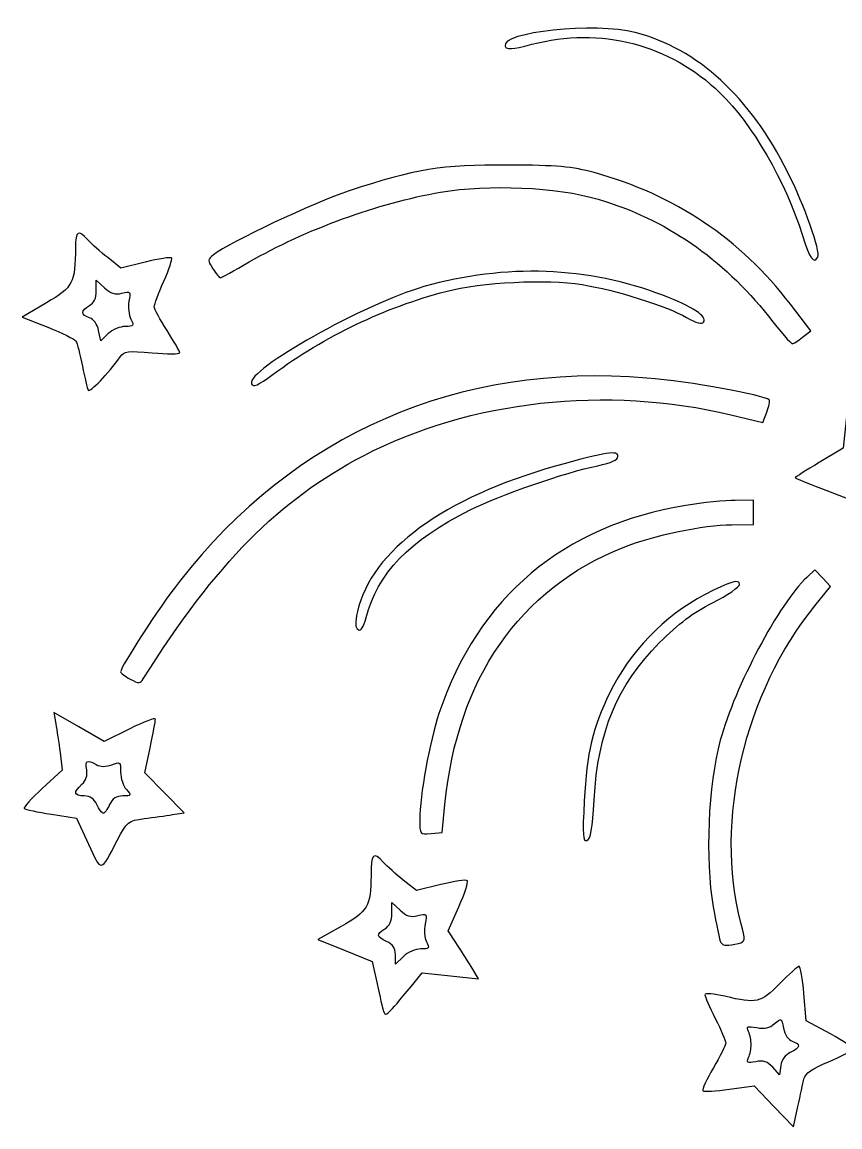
# Model space of a CAD drawing. Header units: centimetres. Extents: x -8.9 to 8.5, y -13.5 to 12.8.
# Drawn here: x -7.36 to -0.26, y -12.3 to -2.71 of the extents above; entities that cross this region are included whole.
import ezdxf

# ---------------------------------------------------------------- set-up
doc = ezdxf.new("R2010")
doc.units = ezdxf.units.CM
doc.header["$MEASUREMENT"] = 0
doc.layers.add('Layer 1', color=7, linetype='Continuous')

msp = doc.modelspace()

# ---------------------------------------------------------------- linework, layer by layer
at = {"layer": 'Layer 1'}
for points, knots in [([(-0.58305, -4.56342), (-0.73857, -4.08054), (-1.01751, -3.5987), (-1.30107, -3.32311), (-1.30107, -3.32311), (-1.7352, -2.90119), (-2.33873, -2.74564), (-2.93466, -2.9021), (-2.93466, -2.9021), (-3.11045, -2.94825), (-3.15271, -2.95116), (-3.16544, -2.918), (-3.16544, -2.918), (-3.21212, -2.79634), (-2.38176, -2.70921), (-2.0358, -2.79947), (-2.0358, -2.79947), (-1.4936, -2.94092), (-1.03938, -3.35757), (-0.71038, -4.01525), (-0.71038, -4.01525), (-0.56798, -4.29992), (-0.42422, -4.70653), (-0.45079, -4.74951), (-0.45079, -4.74951), (-0.48848, -4.81049), (-0.51591, -4.7719), (-0.58305, -4.56342)], [0, 0, 0, 0, 0.125, 0.125, 0.125, 0.125, 0.25, 0.25, 0.25, 0.25, 0.375, 0.375, 0.375, 0.375, 0.5, 0.5, 0.5, 0.5, 0.625, 0.625, 0.625, 0.625, 0.75, 0.75, 0.75, 0.75, 1, 1, 1, 1]), ([(-0.87965, -5.2646), (-1.2781, -4.76052), (-1.77124, -4.42148), (-2.35909, -4.24747), (-2.35909, -4.24747), (-2.71723, -4.14146), (-3.3108, -4.11517), (-3.7272, -4.18688), (-3.7272, -4.18688), (-4.26776, -4.27998), (-4.90074, -4.51061), (-5.38967, -4.79262), (-5.38967, -4.79262), (-5.52031, -4.86797), (-5.63307, -4.92963), (-5.64024, -4.92963), (-5.64024, -4.92963), (-5.64741, -4.92963), (-5.67628, -4.89452), (-5.70439, -4.85161), (-5.70439, -4.85161), (-5.75275, -4.7778), (-5.75253, -4.7713), (-5.70031, -4.73101), (-5.70031, -4.73101), (-5.55444, -4.61848), (-4.83703, -4.28068), (-4.52038, -4.17542), (-4.52038, -4.17542), (-3.94257, -3.98335), (-3.72358, -3.94771), (-3.13823, -3.9505), (-3.13823, -3.9505), (-2.71471, -3.95252), (-2.58416, -3.9641), (-2.39295, -4.01662), (-2.39295, -4.01662), (-1.69513, -4.2083), (-1.12317, -4.59161), (-0.68887, -5.15862), (-0.68887, -5.15862), (-0.68887, -5.15862), (-0.51216, -5.38933), (-0.51216, -5.38933), (-0.51216, -5.38933), (-0.51216, -5.38933), (-0.58265, -5.44641), (-0.58265, -5.44641), (-0.58265, -5.44641), (-0.62142, -5.4778), (-0.66183, -5.50322), (-0.67245, -5.50289), (-0.67245, -5.50289), (-0.68307, -5.50256), (-0.77631, -5.39533), (-0.87965, -5.26459), (-0.87965, -5.26459), (-0.87965, -5.26459), (-0.87965, -5.2646), (-0.87965, -5.2646)], [0, 0, 0, 0, 0.0625, 0.0625, 0.0625, 0.0625, 0.125, 0.125, 0.125, 0.125, 0.1875, 0.1875, 0.1875, 0.1875, 0.25, 0.25, 0.25, 0.25, 0.3125, 0.3125, 0.3125, 0.3125, 0.375, 0.375, 0.375, 0.375, 0.4375, 0.4375, 0.4375, 0.4375, 0.5, 0.5, 0.5, 0.5, 0.5625, 0.5625, 0.5625, 0.5625, 0.625, 0.625, 0.625, 0.625, 0.6875, 0.6875, 0.6875, 0.6875, 0.75, 0.75, 0.75, 0.75, 0.8125, 0.8125, 0.8125, 0.8125, 0.875, 0.875, 0.875, 0.875, 1, 1, 1, 1]), ([(-6.78691, -5.90565), (-6.79523, -5.89212), (-6.81835, -5.79807), (-6.83827, -5.69664), (-6.83827, -5.69664), (-6.8582, -5.59522), (-6.88339, -5.49784), (-6.89427, -5.48024), (-6.89427, -5.48024), (-6.90514, -5.46265), (-7.01481, -5.40827), (-7.13796, -5.35939), (-7.13796, -5.35939), (-7.13796, -5.35939), (-7.36188, -5.27053), (-7.36188, -5.27053), (-7.36188, -5.27053), (-7.36188, -5.27053), (-7.14945, -5.14646), (-7.14945, -5.14646), (-7.14945, -5.14646), (-6.91852, -5.01159), (-6.8997, -4.97544), (-6.89889, -4.66535), (-6.89889, -4.66535), (-6.89852, -4.52171), (-6.87428, -4.50733), (-6.78998, -4.60072), (-6.78998, -4.60072), (-6.75833, -4.63577), (-6.68116, -4.70512), (-6.61849, -4.75482), (-6.61849, -4.75482), (-6.61849, -4.75482), (-6.50454, -4.84519), (-6.50454, -4.84519), (-6.50454, -4.84519), (-6.50454, -4.84519), (-6.29238, -4.7932), (-6.29238, -4.7932), (-6.29238, -4.7932), (-6.17569, -4.7646), (-6.07284, -4.74859), (-6.06382, -4.75761), (-6.06382, -4.75761), (-6.0548, -4.76663), (-6.08489, -4.85751), (-6.13069, -4.95956), (-6.13069, -4.95956), (-6.17649, -5.06161), (-6.21385, -5.16119), (-6.21372, -5.18084), (-6.21372, -5.18084), (-6.21359, -5.20049), (-6.16375, -5.29407), (-6.10297, -5.38879), (-6.10297, -5.38879), (-6.04219, -5.48351), (-5.99246, -5.57021), (-5.99246, -5.58146), (-5.99246, -5.58146), (-5.99246, -5.59271), (-6.09985, -5.59254), (-6.2311, -5.58109), (-6.2311, -5.58109), (-6.4444, -5.56248), (-6.47407, -5.56633), (-6.51048, -5.6173), (-6.51048, -5.6173), (-6.61291, -5.76069), (-6.77321, -5.9279), (-6.78691, -5.90564), (-6.78691, -5.90564), (-6.78691, -5.90564), (-6.78691, -5.90565), (-6.78691, -5.90565)], [0, 0, 0, 0, 0.05, 0.05, 0.05, 0.05, 0.1, 0.1, 0.1, 0.1, 0.15, 0.15, 0.15, 0.15, 0.2, 0.2, 0.2, 0.2, 0.25, 0.25, 0.25, 0.25, 0.3, 0.3, 0.3, 0.3, 0.35, 0.35, 0.35, 0.35, 0.4, 0.4, 0.4, 0.4, 0.45, 0.45, 0.45, 0.45, 0.5, 0.5, 0.5, 0.5, 0.55, 0.55, 0.55, 0.55, 0.6, 0.6, 0.6, 0.6, 0.65, 0.65, 0.65, 0.65, 0.7, 0.7, 0.7, 0.7, 0.75, 0.75, 0.75, 0.75, 0.8, 0.8, 0.8, 0.8, 0.85, 0.85, 0.85, 0.85, 0.9, 0.9, 0.9, 0.9, 1, 1, 1, 1]), ([(-5.36958, -5.84961), (-5.41495, -5.73138), (-4.38774, -5.15353), (-3.87159, -5.00694), (-3.87159, -5.00694), (-3.16489, -4.80622), (-2.44292, -4.8323), (-1.79561, -5.08193), (-1.79561, -5.08193), (-1.53282, -5.18327), (-1.41078, -5.26396), (-1.44254, -5.31536), (-1.44254, -5.31536), (-1.45622, -5.33749), (-1.50521, -5.32408), (-1.59081, -5.27479), (-1.59081, -5.27479), (-1.76333, -5.17544), (-2.20968, -5.03464), (-2.49784, -4.98868), (-2.49784, -4.98868), (-2.80946, -4.93897), (-3.36774, -4.9673), (-3.68188, -5.04876), (-3.68188, -5.04876), (-4.20511, -5.18444), (-4.73813, -5.44003), (-5.18255, -5.76834), (-5.18255, -5.76834), (-5.31423, -5.86562), (-5.3564, -5.88395), (-5.36957, -5.84964), (-5.36957, -5.84964), (-5.36957, -5.84964), (-5.36958, -5.84961), (-5.36958, -5.84961)], [0, 0, 0, 0, 0.1, 0.1, 0.1, 0.1, 0.2, 0.2, 0.2, 0.2, 0.3, 0.3, 0.3, 0.3, 0.4, 0.4, 0.4, 0.4, 0.5, 0.5, 0.5, 0.5, 0.6, 0.6, 0.6, 0.6, 0.7, 0.7, 0.7, 0.7, 0.8, 0.8, 0.8, 0.8, 1, 1, 1, 1]), ([(-6.46515, -5.35249), (-6.39076, -5.35249), (-6.38622, -5.34642), (-6.41728, -5.28839), (-6.41728, -5.28839), (-6.43615, -5.25314), (-6.44347, -5.18372), (-6.43355, -5.13412), (-6.43355, -5.13412), (-6.41654, -5.04905), (-6.42, -5.04508), (-6.49486, -5.06387), (-6.49486, -5.06387), (-6.5538, -5.07866), (-6.59261, -5.06649), (-6.64577, -5.01655), (-6.64577, -5.01655), (-6.64577, -5.01655), (-6.71734, -4.94931), (-6.71734, -4.94931), (-6.71734, -4.94931), (-6.71734, -4.94931), (-6.71734, -5.04412), (-6.71734, -5.04412), (-6.71734, -5.04412), (-6.71734, -5.10802), (-6.73703, -5.14947), (-6.77775, -5.17126), (-6.77775, -5.17126), (-6.85512, -5.21267), (-6.85465, -5.25256), (-6.77651, -5.27737), (-6.77651, -5.27737), (-6.7396, -5.28909), (-6.70767, -5.3329), (-6.69694, -5.38656), (-6.69694, -5.38656), (-6.69694, -5.38656), (-6.67901, -5.47619), (-6.67901, -5.47619), (-6.67901, -5.47619), (-6.67901, -5.47619), (-6.61317, -5.41434), (-6.61317, -5.41434), (-6.61317, -5.41434), (-6.57696, -5.38032), (-6.51035, -5.35249), (-6.46515, -5.35249)], [0, 0, 0, 0, 0.0769231, 0.0769231, 0.0769231, 0.0769231, 0.1538462, 0.1538462, 0.1538462, 0.1538462, 0.2307692, 0.2307692, 0.2307692, 0.2307692, 0.3076923, 0.3076923, 0.3076923, 0.3076923, 0.3846154, 0.3846154, 0.3846154, 0.3846154, 0.4615385, 0.4615385, 0.4615385, 0.4615385, 0.5384615, 0.5384615, 0.5384615, 0.5384615, 0.6153846, 0.6153846, 0.6153846, 0.6153846, 0.6923077, 0.6923077, 0.6923077, 0.6923077, 0.7692308, 0.7692308, 0.7692308, 0.7692308, 0.8461538, 0.8461538, 0.8461538, 0.8461538, 1, 1, 1, 1]), ([(-6.42286, -8.41577), (-6.46854, -8.39109), (-6.50592, -8.36303), (-6.50592, -8.3534), (-6.50592, -8.3534), (-6.50592, -8.30637), (-6.17793, -7.80179), (-5.99438, -7.56645), (-5.99438, -7.56645), (-4.99407, -6.28389), (-3.57286, -5.6653), (-1.93699, -5.80043), (-1.93699, -5.80043), (-1.56408, -5.83124), (-0.91766, -5.9471), (-0.87375, -5.991), (-0.87375, -5.991), (-0.86559, -5.99916), (-0.87435, -6.04672), (-0.89321, -6.09669), (-0.89321, -6.09669), (-0.89321, -6.09669), (-0.92751, -6.18755), (-0.92751, -6.18755), (-0.92751, -6.18755), (-0.92751, -6.18755), (-1.20506, -6.12045), (-1.20506, -6.12045), (-1.20506, -6.12045), (-2.27979, -5.86063), (-3.47484, -5.99351), (-4.39604, -6.47526), (-4.39604, -6.47526), (-5.13674, -6.86261), (-5.67265, -7.40526), (-6.30959, -8.41286), (-6.30959, -8.41286), (-6.33659, -8.45557), (-6.3486, -8.45588), (-6.42285, -8.41577), (-6.42285, -8.41577), (-6.42285, -8.41577), (-6.42286, -8.41577), (-6.42286, -8.41577)], [0, 0, 0, 0, 0.0833333, 0.0833333, 0.0833333, 0.0833333, 0.1666667, 0.1666667, 0.1666667, 0.1666667, 0.25, 0.25, 0.25, 0.25, 0.3333333, 0.3333333, 0.3333333, 0.3333333, 0.4166667, 0.4166667, 0.4166667, 0.4166667, 0.5, 0.5, 0.5, 0.5, 0.5833333, 0.5833333, 0.5833333, 0.5833333, 0.6666667, 0.6666667, 0.6666667, 0.6666667, 0.75, 0.75, 0.75, 0.75, 0.8333333, 0.8333333, 0.8333333, 0.8333333, 1, 1, 1, 1]), ([(-0.14292, -7.08107), (-0.14292, -7.08107), (-0.19334, -6.84643), (-0.19334, -6.84643), (-0.19334, -6.84643), (-0.19334, -6.84643), (-0.41989, -6.75993), (-0.41989, -6.75993), (-0.41989, -6.75993), (-0.54449, -6.71236), (-0.64644, -6.66998), (-0.64644, -6.66577), (-0.64644, -6.66577), (-0.64644, -6.66156), (-0.55268, -6.60241), (-0.43809, -6.53433), (-0.43809, -6.53433), (-0.43809, -6.53433), (-0.22974, -6.41055), (-0.22974, -6.41055), (-0.22974, -6.41055), (-0.22974, -6.41055), (-0.20402, -6.16356), (-0.20402, -6.16356), (-0.20402, -6.16356), (-0.20402, -6.16356), (-0.1783, -5.91657), (-0.1783, -5.91657), (-0.1783, -5.91657), (-0.1783, -5.91657), (-0.00246, -6.07749), (-0.00246, -6.07749), (-0.00246, -6.07749), (-0.00246, -6.07749), (0.17338, -6.23841), (0.17338, -6.23841), (0.17338, -6.23841), (0.17338, -6.23841), (0.39973, -6.18505), (0.39973, -6.18505), (0.39973, -6.18505), (0.52422, -6.1557), (0.63264, -6.13825), (0.64066, -6.14627), (0.64066, -6.14627), (0.64868, -6.15429), (0.61281, -6.25577), (0.56094, -6.37177), (0.56094, -6.37177), (0.56094, -6.37177), (0.46663, -6.58269), (0.46663, -6.58269), (0.46663, -6.58269), (0.46663, -6.58269), (0.57555, -6.75295), (0.57555, -6.75295), (0.57555, -6.75295), (0.71015, -6.96337), (0.73302, -7.01864), (0.67832, -7.00138), (0.67832, -7.00138), (0.65571, -6.99425), (0.54695, -6.98027), (0.43664, -6.97033), (0.43664, -6.97033), (0.43664, -6.97033), (0.23608, -6.95225), (0.23608, -6.95225), (0.23608, -6.95225), (0.23608, -6.95225), (0.0893, -7.13386), (0.0893, -7.13386), (0.0893, -7.13386), (0.00857, -7.23375), (-0.06536, -7.31552), (-0.07499, -7.31558), (-0.07499, -7.31558), (-0.08462, -7.31563), (-0.11519, -7.21011), (-0.14292, -7.08106), (-0.14292, -7.08106), (-0.14292, -7.08106), (-0.14292, -7.08107), (-0.14292, -7.08107)], [0, 0, 0, 0, 0.0454545, 0.0454545, 0.0454545, 0.0454545, 0.0909091, 0.0909091, 0.0909091, 0.0909091, 0.1363636, 0.1363636, 0.1363636, 0.1363636, 0.1818182, 0.1818182, 0.1818182, 0.1818182, 0.2272727, 0.2272727, 0.2272727, 0.2272727, 0.2727273, 0.2727273, 0.2727273, 0.2727273, 0.3181818, 0.3181818, 0.3181818, 0.3181818, 0.3636364, 0.3636364, 0.3636364, 0.3636364, 0.4090909, 0.4090909, 0.4090909, 0.4090909, 0.4545455, 0.4545455, 0.4545455, 0.4545455, 0.5, 0.5, 0.5, 0.5, 0.5454545, 0.5454545, 0.5454545, 0.5454545, 0.5909091, 0.5909091, 0.5909091, 0.5909091, 0.6363636, 0.6363636, 0.6363636, 0.6363636, 0.6818182, 0.6818182, 0.6818182, 0.6818182, 0.7272727, 0.7272727, 0.7272727, 0.7272727, 0.7727273, 0.7727273, 0.7727273, 0.7727273, 0.8181818, 0.8181818, 0.8181818, 0.8181818, 0.8636364, 0.8636364, 0.8636364, 0.8636364, 0.9090909, 0.9090909, 0.9090909, 0.9090909, 1, 1, 1, 1]), ([(-4.44285, -7.98596), (-4.46954, -7.96941), (-4.47109, -7.92873), (-4.44882, -7.8296), (-4.44882, -7.8296), (-4.32956, -7.29883), (-3.69867, -6.83678), (-2.72095, -6.56417), (-2.72095, -6.56417), (-2.28073, -6.44143), (-2.18683, -6.42691), (-2.18683, -6.4816), (-2.18683, -6.4816), (-2.18683, -6.51155), (-2.2437, -6.53779), (-2.3605, -6.56173), (-2.3605, -6.56173), (-2.6463, -6.62031), (-3.21426, -6.81684), (-3.47132, -6.94611), (-3.47132, -6.94611), (-3.99911, -7.21151), (-4.27481, -7.49707), (-4.37391, -7.88099), (-4.37391, -7.88099), (-4.39614, -7.96709), (-4.41846, -8.00108), (-4.44285, -7.98596)], [0, 0, 0, 0, 0.125, 0.125, 0.125, 0.125, 0.25, 0.25, 0.25, 0.25, 0.375, 0.375, 0.375, 0.375, 0.5, 0.5, 0.5, 0.5, 0.625, 0.625, 0.625, 0.625, 0.75, 0.75, 0.75, 0.75, 1, 1, 1, 1]), ([(-3.9083, -9.63574), (-3.90811, -9.42831), (-3.82251, -8.95624), (-3.74114, -8.71383), (-3.74114, -8.71383), (-3.40208, -7.70379), (-2.66261, -7.08045), (-1.59786, -6.90714), (-1.59786, -6.90714), (-1.44835, -6.8828), (-1.25467, -6.86284), (-1.16746, -6.86277), (-1.16746, -6.86277), (-1.16746, -6.86277), (-1.00889, -6.86264), (-1.00889, -6.86264), (-1.00889, -6.86264), (-1.00889, -6.86264), (-1.00889, -6.96835), (-1.00889, -6.96835), (-1.00889, -6.96835), (-1.00889, -6.96835), (-1.00889, -7.07406), (-1.00889, -7.07406), (-1.00889, -7.07406), (-1.00889, -7.07406), (-1.19766, -7.07445), (-1.19766, -7.07445), (-1.19766, -7.07445), (-1.443, -7.07497), (-1.87598, -7.16526), (-2.1404, -7.27104), (-2.1404, -7.27104), (-3.04249, -7.63193), (-3.58358, -8.41273), (-3.68882, -9.50543), (-3.68882, -9.50543), (-3.68882, -9.50543), (-3.71209, -9.74706), (-3.71209, -9.74706), (-3.71209, -9.74706), (-3.71209, -9.74706), (-3.81025, -9.75652), (-3.81025, -9.75652), (-3.81025, -9.75652), (-3.9073, -9.76588), (-3.90841, -9.76451), (-3.90829, -9.63571), (-3.90829, -9.63571), (-3.90829, -9.63571), (-3.9083, -9.63574), (-3.9083, -9.63574)], [0, 0, 0, 0, 0.0714286, 0.0714286, 0.0714286, 0.0714286, 0.1428571, 0.1428571, 0.1428571, 0.1428571, 0.2142857, 0.2142857, 0.2142857, 0.2142857, 0.2857143, 0.2857143, 0.2857143, 0.2857143, 0.3571429, 0.3571429, 0.3571429, 0.3571429, 0.4285714, 0.4285714, 0.4285714, 0.4285714, 0.5, 0.5, 0.5, 0.5, 0.5714286, 0.5714286, 0.5714286, 0.5714286, 0.6428571, 0.6428571, 0.6428571, 0.6428571, 0.7142857, 0.7142857, 0.7142857, 0.7142857, 0.7857143, 0.7857143, 0.7857143, 0.7857143, 0.8571429, 0.8571429, 0.8571429, 0.8571429, 1, 1, 1, 1]), ([(-1.29335, -10.70249), (-1.30226, -10.68808), (-1.33177, -10.54876), (-1.35893, -10.3929), (-1.35893, -10.3929), (-1.431, -9.97938), (-1.40375, -9.33426), (-1.29784, -8.94669), (-1.29784, -8.94669), (-1.17006, -8.47905), (-0.78707, -7.75855), (-0.54577, -7.53187), (-0.54577, -7.53187), (-0.54577, -7.53187), (-0.47606, -7.46638), (-0.47606, -7.46638), (-0.47606, -7.46638), (-0.47606, -7.46638), (-0.4076, -7.53925), (-0.4076, -7.53925), (-0.4076, -7.53925), (-0.4076, -7.53925), (-0.33914, -7.61212), (-0.33914, -7.61212), (-0.33914, -7.61212), (-0.33914, -7.61212), (-0.47528, -7.77927), (-0.47528, -7.77927), (-0.47528, -7.77927), (-1.08852, -8.53216), (-1.34942, -9.64767), (-1.11882, -10.53076), (-1.11882, -10.53076), (-1.07762, -10.68852), (-1.07827, -10.6938), (-1.14079, -10.71058), (-1.14079, -10.71058), (-1.23179, -10.735), (-1.27465, -10.73272), (-1.29334, -10.70248), (-1.29334, -10.70248), (-1.29334, -10.70248), (-1.29335, -10.70249), (-1.29335, -10.70249)], [0, 0, 0, 0, 0.0833333, 0.0833333, 0.0833333, 0.0833333, 0.1666667, 0.1666667, 0.1666667, 0.1666667, 0.25, 0.25, 0.25, 0.25, 0.3333333, 0.3333333, 0.3333333, 0.3333333, 0.4166667, 0.4166667, 0.4166667, 0.4166667, 0.5, 0.5, 0.5, 0.5, 0.5833333, 0.5833333, 0.5833333, 0.5833333, 0.6666667, 0.6666667, 0.6666667, 0.6666667, 0.75, 0.75, 0.75, 0.75, 0.8333333, 0.8333333, 0.8333333, 0.8333333, 1, 1, 1, 1]), ([(-2.4791, -9.47183), (-2.45661, -9.0555), (-2.40455, -8.83346), (-2.26031, -8.53882), (-2.26031, -8.53882), (-2.08234, -8.17527), (-1.78558, -7.86791), (-1.43392, -7.68293), (-1.43392, -7.68293), (-1.21249, -7.56645), (-1.12966, -7.54197), (-1.12983, -7.59306), (-1.12983, -7.59306), (-1.12988, -7.61494), (-1.23524, -7.68625), (-1.36391, -7.75152), (-1.36391, -7.75152), (-1.53285, -7.83722), (-1.6608, -7.93373), (-1.82439, -8.09886), (-1.82439, -8.09886), (-2.19535, -8.47331), (-2.35856, -8.86509), (-2.39363, -9.46526), (-2.39363, -9.46526), (-2.40826, -9.71553), (-2.42434, -9.80628), (-2.45592, -9.81674), (-2.45592, -9.81674), (-2.49166, -9.82858), (-2.49538, -9.77324), (-2.4791, -9.47183)], [0, 0, 0, 0, 0.1111111, 0.1111111, 0.1111111, 0.1111111, 0.2222222, 0.2222222, 0.2222222, 0.2222222, 0.3333333, 0.3333333, 0.3333333, 0.3333333, 0.4444444, 0.4444444, 0.4444444, 0.4444444, 0.5555556, 0.5555556, 0.5555556, 0.5555556, 0.6666667, 0.6666667, 0.6666667, 0.6666667, 0.7777778, 0.7777778, 0.7777778, 0.7777778, 1, 1, 1, 1]), ([(-6.78507, -9.8483), (-6.78507, -9.8483), (-6.88899, -9.62339), (-6.88899, -9.62339), (-6.88899, -9.62339), (-6.88899, -9.62339), (-7.10779, -9.58952), (-7.10779, -9.58952), (-7.10779, -9.58952), (-7.22813, -9.57089), (-7.33393, -9.54832), (-7.34289, -9.53935), (-7.34289, -9.53935), (-7.35186, -9.53038), (-7.28133, -9.45189), (-7.18617, -9.36492), (-7.18617, -9.36492), (-7.18617, -9.36492), (-7.01315, -9.20679), (-7.01315, -9.20679), (-7.01315, -9.20679), (-7.01315, -9.20679), (-7.03242, -9.0541), (-7.03242, -9.0541), (-7.03242, -9.0541), (-7.04302, -8.97012), (-7.05956, -8.85703), (-7.06918, -8.80279), (-7.06918, -8.80279), (-7.06918, -8.80279), (-7.08668, -8.70417), (-7.08668, -8.70417), (-7.08668, -8.70417), (-7.08668, -8.70417), (-6.86806, -8.83021), (-6.86806, -8.83021), (-6.86806, -8.83021), (-6.86806, -8.83021), (-6.64944, -8.95625), (-6.64944, -8.95625), (-6.64944, -8.95625), (-6.64944, -8.95625), (-6.42666, -8.84602), (-6.42666, -8.84602), (-6.42666, -8.84602), (-6.30413, -8.78539), (-6.20388, -8.74838), (-6.20388, -8.76377), (-6.20388, -8.76377), (-6.20388, -8.77916), (-6.22463, -8.89041), (-6.25, -9.011), (-6.25, -9.011), (-6.25, -9.011), (-6.29612, -9.23025), (-6.29612, -9.23025), (-6.29612, -9.23025), (-6.29612, -9.23025), (-6.12476, -9.40342), (-6.12476, -9.40342), (-6.12476, -9.40342), (-6.12476, -9.40342), (-5.9534, -9.57659), (-5.9534, -9.57659), (-5.9534, -9.57659), (-5.9534, -9.57659), (-6.05599, -9.59256), (-6.05599, -9.59256), (-6.05599, -9.59256), (-6.11241, -9.60134), (-6.22338, -9.6168), (-6.30259, -9.62689), (-6.30259, -9.62689), (-6.44151, -9.6446), (-6.44973, -9.65132), (-6.53542, -9.81699), (-6.53542, -9.81699), (-6.68087, -10.09822), (-6.67023, -10.09688), (-6.78508, -9.84831), (-6.78508, -9.84831), (-6.78508, -9.84831), (-6.78507, -9.8483), (-6.78507, -9.8483)], [0, 0, 0, 0, 0.0454545, 0.0454545, 0.0454545, 0.0454545, 0.0909091, 0.0909091, 0.0909091, 0.0909091, 0.1363636, 0.1363636, 0.1363636, 0.1363636, 0.1818182, 0.1818182, 0.1818182, 0.1818182, 0.2272727, 0.2272727, 0.2272727, 0.2272727, 0.2727273, 0.2727273, 0.2727273, 0.2727273, 0.3181818, 0.3181818, 0.3181818, 0.3181818, 0.3636364, 0.3636364, 0.3636364, 0.3636364, 0.4090909, 0.4090909, 0.4090909, 0.4090909, 0.4545455, 0.4545455, 0.4545455, 0.4545455, 0.5, 0.5, 0.5, 0.5, 0.5454545, 0.5454545, 0.5454545, 0.5454545, 0.5909091, 0.5909091, 0.5909091, 0.5909091, 0.6363636, 0.6363636, 0.6363636, 0.6363636, 0.6818182, 0.6818182, 0.6818182, 0.6818182, 0.7272727, 0.7272727, 0.7272727, 0.7272727, 0.7727273, 0.7727273, 0.7727273, 0.7727273, 0.8181818, 0.8181818, 0.8181818, 0.8181818, 0.8636364, 0.8636364, 0.8636364, 0.8636364, 0.9090909, 0.9090909, 0.9090909, 0.9090909, 1, 1, 1, 1]), ([(-6.60202, -9.50546), (-6.5778, -9.4523), (-6.5437, -9.42995), (-6.48678, -9.42995), (-6.48678, -9.42995), (-6.41038, -9.42995), (-6.40869, -9.42692), (-6.45593, -9.37472), (-6.45593, -9.37472), (-6.48342, -9.34434), (-6.50592, -9.27672), (-6.50592, -9.22445), (-6.50592, -9.22445), (-6.50592, -9.13491), (-6.5104, -9.13112), (-6.58341, -9.15887), (-6.58341, -9.15887), (-6.63424, -9.1782), (-6.68031, -9.17794), (-6.71734, -9.15812), (-6.71734, -9.15812), (-6.80195, -9.11284), (-6.81641, -9.12056), (-6.80071, -9.20266), (-6.80071, -9.20266), (-6.79145, -9.25112), (-6.80614, -9.29526), (-6.84249, -9.32816), (-6.84249, -9.32816), (-6.9192, -9.39759), (-6.91282, -9.42995), (-6.82241, -9.42995), (-6.82241, -9.42995), (-6.77049, -9.42995), (-6.73531, -9.45398), (-6.71185, -9.50546), (-6.71185, -9.50546), (-6.69293, -9.54699), (-6.66822, -9.58097), (-6.65694, -9.58097), (-6.65694, -9.58097), (-6.64566, -9.58097), (-6.62095, -9.54699), (-6.60203, -9.50546), (-6.60203, -9.50546), (-6.60203, -9.50546), (-6.60202, -9.50546), (-6.60202, -9.50546)], [0, 0, 0, 0, 0.0769231, 0.0769231, 0.0769231, 0.0769231, 0.1538462, 0.1538462, 0.1538462, 0.1538462, 0.2307692, 0.2307692, 0.2307692, 0.2307692, 0.3076923, 0.3076923, 0.3076923, 0.3076923, 0.3846154, 0.3846154, 0.3846154, 0.3846154, 0.4615385, 0.4615385, 0.4615385, 0.4615385, 0.5384615, 0.5384615, 0.5384615, 0.5384615, 0.6153846, 0.6153846, 0.6153846, 0.6153846, 0.6923077, 0.6923077, 0.6923077, 0.6923077, 0.7692308, 0.7692308, 0.7692308, 0.7692308, 0.8461538, 0.8461538, 0.8461538, 0.8461538, 1, 1, 1, 1]), ([(-4.22153, -11.30257), (-4.23006, -11.27765), (-4.25568, -11.16937), (-4.27847, -11.06193), (-4.27847, -11.06193), (-4.27847, -11.06193), (-4.3199, -10.8666), (-4.3199, -10.8666), (-4.3199, -10.8666), (-4.3199, -10.8666), (-4.5569, -10.7716), (-4.5569, -10.7716), (-4.5569, -10.7716), (-4.5569, -10.7716), (-4.7939, -10.6766), (-4.7939, -10.6766), (-4.7939, -10.6766), (-4.7939, -10.6766), (-4.59058, -10.5629), (-4.59058, -10.5629), (-4.59058, -10.5629), (-4.36012, -10.43402), (-4.33126, -10.38504), (-4.33126, -10.12266), (-4.33126, -10.12266), (-4.33126, -9.92909), (-4.31182, -9.9084), (-4.22268, -10.00714), (-4.22268, -10.00714), (-4.19103, -10.04219), (-4.11386, -10.11154), (-4.05119, -10.16124), (-4.05119, -10.16124), (-4.05119, -10.16124), (-3.93724, -10.25161), (-3.93724, -10.25161), (-3.93724, -10.25161), (-3.93724, -10.25161), (-3.72508, -10.19962), (-3.72508, -10.19962), (-3.72508, -10.19962), (-3.60839, -10.17102), (-3.50467, -10.15588), (-3.49458, -10.16596), (-3.49458, -10.16596), (-3.4845, -10.17604), (-3.5178, -10.27838), (-3.5686, -10.39338), (-3.5686, -10.39338), (-3.5686, -10.39338), (-3.66095, -10.60246), (-3.66095, -10.60246), (-3.66095, -10.60246), (-3.66095, -10.60246), (-3.59399, -10.70333), (-3.59399, -10.70333), (-3.59399, -10.70333), (-3.55716, -10.75881), (-3.49788, -10.85247), (-3.46225, -10.91146), (-3.46225, -10.91146), (-3.46225, -10.91146), (-3.39746, -11.01872), (-3.39746, -11.01872), (-3.39746, -11.01872), (-3.39746, -11.01872), (-3.64218, -10.99291), (-3.64218, -10.99291), (-3.64218, -10.99291), (-3.64218, -10.99291), (-3.8869, -10.9671), (-3.8869, -10.9671), (-3.8869, -10.9671), (-3.8869, -10.9671), (-3.98072, -11.08122), (-3.98072, -11.08122), (-3.98072, -11.08122), (-4.1927, -11.33909), (-4.20512, -11.3505), (-4.22153, -11.30256), (-4.22153, -11.30256), (-4.22153, -11.30256), (-4.22153, -11.30257), (-4.22153, -11.30257)], [0, 0, 0, 0, 0.0454545, 0.0454545, 0.0454545, 0.0454545, 0.0909091, 0.0909091, 0.0909091, 0.0909091, 0.1363636, 0.1363636, 0.1363636, 0.1363636, 0.1818182, 0.1818182, 0.1818182, 0.1818182, 0.2272727, 0.2272727, 0.2272727, 0.2272727, 0.2727273, 0.2727273, 0.2727273, 0.2727273, 0.3181818, 0.3181818, 0.3181818, 0.3181818, 0.3636364, 0.3636364, 0.3636364, 0.3636364, 0.4090909, 0.4090909, 0.4090909, 0.4090909, 0.4545455, 0.4545455, 0.4545455, 0.4545455, 0.5, 0.5, 0.5, 0.5, 0.5454545, 0.5454545, 0.5454545, 0.5454545, 0.5909091, 0.5909091, 0.5909091, 0.5909091, 0.6363636, 0.6363636, 0.6363636, 0.6363636, 0.6818182, 0.6818182, 0.6818182, 0.6818182, 0.7272727, 0.7272727, 0.7272727, 0.7272727, 0.7727273, 0.7727273, 0.7727273, 0.7727273, 0.8181818, 0.8181818, 0.8181818, 0.8181818, 0.8636364, 0.8636364, 0.8636364, 0.8636364, 0.9090909, 0.9090909, 0.9090909, 0.9090909, 1, 1, 1, 1]), ([(-3.89786, -10.7589), (-3.82426, -10.7589), (-3.81916, -10.75241), (-3.84896, -10.69672), (-3.84896, -10.69672), (-3.86753, -10.66203), (-3.87321, -10.59345), (-3.86182, -10.5416), (-3.86182, -10.5416), (-3.84221, -10.45232), (-3.84466, -10.44948), (-3.92416, -10.46943), (-3.92416, -10.46943), (-3.98704, -10.48521), (-4.02409, -10.47405), (-4.07848, -10.42296), (-4.07848, -10.42296), (-4.07848, -10.42296), (-4.15005, -10.35572), (-4.15005, -10.35572), (-4.15005, -10.35572), (-4.15005, -10.35572), (-4.15005, -10.45134), (-4.15005, -10.45134), (-4.15005, -10.45134), (-4.15005, -10.51425), (-4.17071, -10.55986), (-4.21046, -10.58468), (-4.21046, -10.58468), (-4.28911, -10.6338), (-4.28665, -10.65139), (-4.19536, -10.69299), (-4.19536, -10.69299), (-4.142, -10.7173), (-4.11985, -10.75128), (-4.11985, -10.80882), (-4.11985, -10.80882), (-4.11985, -10.80882), (-4.11985, -10.89024), (-4.11985, -10.89024), (-4.11985, -10.89024), (-4.11985, -10.89024), (-4.04995, -10.82457), (-4.04995, -10.82457), (-4.04995, -10.82457), (-4.0115, -10.78845), (-3.94307, -10.7589), (-3.89787, -10.7589), (-3.89787, -10.7589), (-3.89787, -10.7589), (-3.89786, -10.7589), (-3.89786, -10.7589)], [0, 0, 0, 0, 0.0714286, 0.0714286, 0.0714286, 0.0714286, 0.1428571, 0.1428571, 0.1428571, 0.1428571, 0.2142857, 0.2142857, 0.2142857, 0.2142857, 0.2857143, 0.2857143, 0.2857143, 0.2857143, 0.3571429, 0.3571429, 0.3571429, 0.3571429, 0.4285714, 0.4285714, 0.4285714, 0.4285714, 0.5, 0.5, 0.5, 0.5, 0.5714286, 0.5714286, 0.5714286, 0.5714286, 0.6428571, 0.6428571, 0.6428571, 0.6428571, 0.7142857, 0.7142857, 0.7142857, 0.7142857, 0.7857143, 0.7857143, 0.7857143, 0.7857143, 0.8571429, 0.8571429, 0.8571429, 0.8571429, 1, 1, 1, 1]), ([(-0.83268, -12.12619), (-0.83268, -12.12619), (-1.00382, -11.94785), (-1.00382, -11.94785), (-1.00382, -11.94785), (-1.00382, -11.94785), (-1.21847, -11.97691), (-1.21847, -11.97691), (-1.21847, -11.97691), (-1.33653, -11.99289), (-1.44017, -11.99891), (-1.44879, -11.99029), (-1.44879, -11.99029), (-1.45741, -11.98167), (-1.41633, -11.89248), (-1.35749, -11.79209), (-1.35749, -11.79209), (-1.29865, -11.6917), (-1.25052, -11.59448), (-1.25052, -11.57603), (-1.25052, -11.57603), (-1.25052, -11.55759), (-1.29129, -11.46172), (-1.34113, -11.363), (-1.34113, -11.363), (-1.39097, -11.26428), (-1.43174, -11.17131), (-1.43174, -11.1564), (-1.43174, -11.1564), (-1.43174, -11.1415), (-1.35359, -11.14769), (-1.25807, -11.17017), (-1.25807, -11.17017), (-0.97982, -11.23565), (-0.947, -11.22811), (-0.78237, -11.06096), (-0.78237, -11.06096), (-0.70056, -10.9779), (-0.62433, -10.90994), (-0.61298, -10.90994), (-0.61298, -10.90994), (-0.60163, -10.90994), (-0.58291, -11.01647), (-0.57138, -11.14668), (-0.57138, -11.14668), (-0.57138, -11.14668), (-0.55042, -11.38342), (-0.55042, -11.38342), (-0.55042, -11.38342), (-0.55042, -11.38342), (-0.34136, -11.49634), (-0.34136, -11.49634), (-0.34136, -11.49634), (-0.22637, -11.55845), (-0.13863, -11.61951), (-0.14637, -11.63203), (-0.14637, -11.63203), (-0.15411, -11.64455), (-0.24955, -11.69267), (-0.35846, -11.73896), (-0.35846, -11.73896), (-0.49757, -11.79808), (-0.56081, -11.84228), (-0.57107, -11.88754), (-0.57107, -11.88754), (-0.5791, -11.92297), (-0.60274, -12.0313), (-0.62362, -12.12825), (-0.62362, -12.12825), (-0.62362, -12.12825), (-0.66157, -12.30453), (-0.66157, -12.30453), (-0.66157, -12.30453), (-0.66157, -12.30453), (-0.83271, -12.12619), (-0.83271, -12.12619), (-0.83271, -12.12619), (-0.83271, -12.12619), (-0.83268, -12.12619), (-0.83268, -12.12619)], [0, 0, 0, 0, 0.047619, 0.047619, 0.047619, 0.047619, 0.0952381, 0.0952381, 0.0952381, 0.0952381, 0.1428571, 0.1428571, 0.1428571, 0.1428571, 0.1904762, 0.1904762, 0.1904762, 0.1904762, 0.2380952, 0.2380952, 0.2380952, 0.2380952, 0.2857143, 0.2857143, 0.2857143, 0.2857143, 0.3333333, 0.3333333, 0.3333333, 0.3333333, 0.3809524, 0.3809524, 0.3809524, 0.3809524, 0.4285714, 0.4285714, 0.4285714, 0.4285714, 0.4761905, 0.4761905, 0.4761905, 0.4761905, 0.5238095, 0.5238095, 0.5238095, 0.5238095, 0.5714286, 0.5714286, 0.5714286, 0.5714286, 0.6190476, 0.6190476, 0.6190476, 0.6190476, 0.6666667, 0.6666667, 0.6666667, 0.6666667, 0.7142857, 0.7142857, 0.7142857, 0.7142857, 0.7619048, 0.7619048, 0.7619048, 0.7619048, 0.8095238, 0.8095238, 0.8095238, 0.8095238, 0.8571429, 0.8571429, 0.8571429, 0.8571429, 0.9047619, 0.9047619, 0.9047619, 0.9047619, 1, 1, 1, 1]), ([(-0.68959, -11.65854), (-0.60166, -11.61848), (-0.596, -11.58491), (-0.67306, -11.56045), (-0.67306, -11.56045), (-0.70594, -11.55002), (-0.73781, -11.50271), (-0.74872, -11.44816), (-0.74872, -11.44816), (-0.76704, -11.35655), (-0.76924, -11.35541), (-0.82701, -11.40769), (-0.82701, -11.40769), (-0.86987, -11.44648), (-0.91283, -11.4562), (-0.98106, -11.44255), (-0.98106, -11.44255), (-1.06317, -11.42613), (-1.07261, -11.4306), (-1.05245, -11.47636), (-1.05245, -11.47636), (-1.03967, -11.50537), (-1.02922, -11.55628), (-1.02922, -11.58951), (-1.02922, -11.58951), (-1.02922, -11.62273), (-1.03967, -11.67365), (-1.05245, -11.70266), (-1.05245, -11.70266), (-1.07234, -11.74782), (-1.06318, -11.7529), (-0.98874, -11.73801), (-0.98874, -11.73801), (-0.92311, -11.72488), (-0.88716, -11.7369), (-0.84209, -11.78701), (-0.84209, -11.78701), (-0.84209, -11.78701), (-0.78238, -11.8534), (-0.78238, -11.8534), (-0.78238, -11.8534), (-0.78238, -11.8534), (-0.77267, -11.77268), (-0.77267, -11.77268), (-0.77267, -11.77268), (-0.76661, -11.72233), (-0.73536, -11.67938), (-0.68961, -11.65854), (-0.68961, -11.65854), (-0.68961, -11.65854), (-0.68959, -11.65854), (-0.68959, -11.65854)], [0, 0, 0, 0, 0.0714286, 0.0714286, 0.0714286, 0.0714286, 0.1428571, 0.1428571, 0.1428571, 0.1428571, 0.2142857, 0.2142857, 0.2142857, 0.2142857, 0.2857143, 0.2857143, 0.2857143, 0.2857143, 0.3571429, 0.3571429, 0.3571429, 0.3571429, 0.4285714, 0.4285714, 0.4285714, 0.4285714, 0.5, 0.5, 0.5, 0.5, 0.5714286, 0.5714286, 0.5714286, 0.5714286, 0.6428571, 0.6428571, 0.6428571, 0.6428571, 0.7142857, 0.7142857, 0.7142857, 0.7142857, 0.7857143, 0.7857143, 0.7857143, 0.7857143, 0.8571429, 0.8571429, 0.8571429, 0.8571429, 1, 1, 1, 1])]:
    msp.add_open_spline(points, degree=3, knots=knots, dxfattribs=at)

doc.saveas('drawing.dxf')
